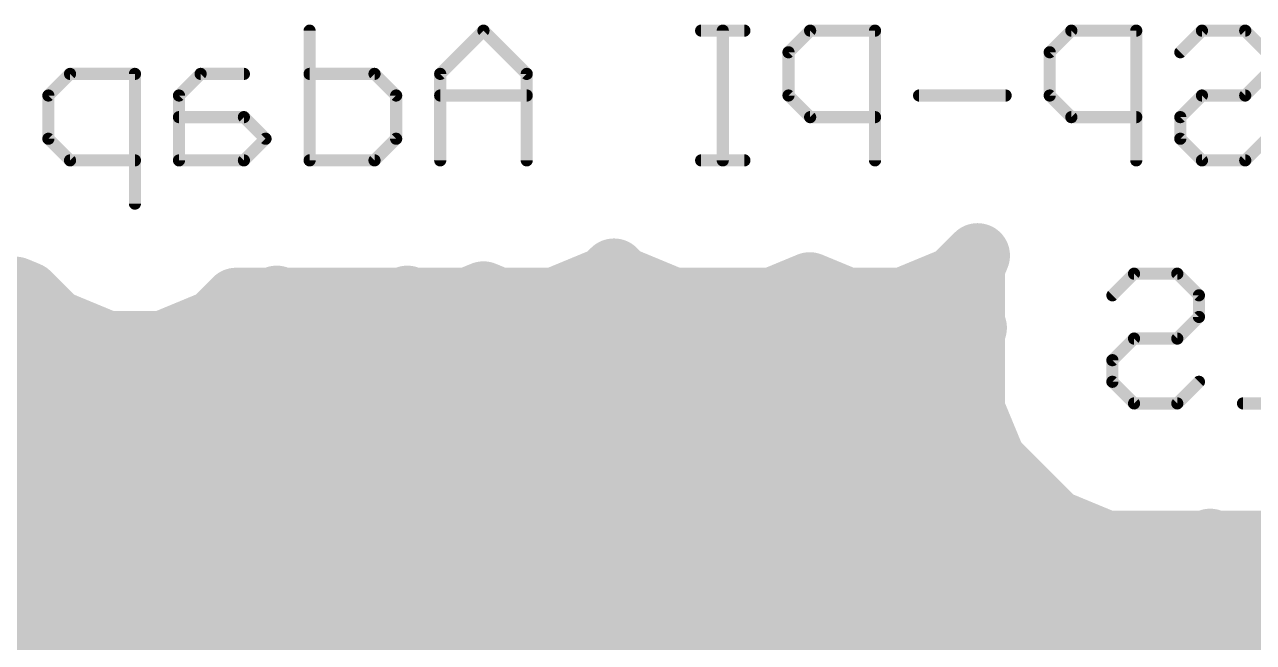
# Model space of a CAD drawing. Extents: x 0.2 to 70.4, y 8.5 to 70.6.
# Drawn here: x 25.72 to 41.13, y 50.8 to 58.55 of the extents above; entities that cross this region are included whole.
import ezdxf

# ---------------------------------------------------------------- set-up
doc = ezdxf.new("R2010")
doc.units = 0
doc.layers.add('16', color=175, linetype='CONTINUOUS')

msp = doc.modelspace()

# ---------------------------------------------------------------- linework, layer by layer
at = {"layer": '16'}
for points, const_width in [([(29.2967, 58.4722), (29.2967, 56.8452)], 0.1524), ([(31.4762, 58.4722), (30.9338, 57.9299)], 0.1524), ([(32.0185, 57.9299), (31.4762, 58.4722)], 0.1524), ([(34.7471, 58.4722), (34.2048, 58.4722)], 0.1524), ([(34.4759, 56.8452), (34.4759, 58.4722)], 0.1524), ([(35.5707, 58.4722), (35.2996, 58.201)], 0.1524), ([(36.3842, 58.4722), (35.5707, 58.4722)], 0.1524), ([(36.3842, 56.8452), (36.3842, 58.4722)], 0.1524), ([(38.8451, 58.4722), (38.5739, 58.201)], 0.1524), ([(39.6586, 58.4722), (38.8451, 58.4722)], 0.1524), ([(39.6586, 56.8452), (39.6586, 58.4722)], 0.1524), ([(40.211, 58.201), (40.4822, 58.4722)], 0.1524), ([(40.4822, 58.4722), (41.0245, 58.4722)], 0.1524), ([(41.0245, 58.4722), (41.2957, 58.201)], 0.1524), ([(35.2996, 58.201), (35.2996, 57.6587)], 0.1524), ([(38.5739, 58.201), (38.5739, 57.6587)], 0.1524), ([(26.2935, 57.9299), (26.0224, 57.6587)], 0.1524), ([(27.107, 57.9299), (26.2935, 57.9299)], 0.1524), ([(27.107, 56.3029), (27.107, 57.9299)], 0.1524), ([(27.9307, 57.9299), (27.6595, 57.6587)], 0.1524), ([(28.473, 57.9299), (27.9307, 57.9299)], 0.1524), ([(30.1102, 57.9299), (29.2967, 57.9299)], 0.1524), ([(30.3813, 57.6587), (30.1102, 57.9299)], 0.1524), ([(30.9338, 57.9299), (30.9338, 56.8452)], 0.1524), ([(32.0185, 56.8452), (32.0185, 57.9299)], 0.1524), ([(41.2957, 57.9299), (41.0245, 57.6587)], 0.1524), ([(26.0224, 57.6587), (26.0224, 57.1164)], 0.1524), ([(27.6595, 57.6587), (27.6595, 56.8452)], 0.1524), ([(30.3813, 57.1164), (30.3813, 57.6587)], 0.1524), ([(32.0185, 57.6587), (30.9338, 57.6587)], 0.1524), ([(35.2996, 57.6587), (35.5707, 57.3875)], 0.1524), ([(38.0214, 57.6587), (36.9367, 57.6587)], 0.1524), ([(38.5739, 57.6587), (38.8451, 57.3875)], 0.1524), ([(40.4822, 57.6587), (40.211, 57.3875)], 0.1524), ([(41.0245, 57.6587), (40.4822, 57.6587)], 0.1524), ([(28.473, 57.3875), (27.6595, 57.3875)], 0.1524), ([(28.7442, 57.1164), (28.473, 57.3875)], 0.1524), ([(35.5707, 57.3875), (36.3842, 57.3875)], 0.1524), ([(38.8451, 57.3875), (39.6586, 57.3875)], 0.1524), ([(40.211, 57.3875), (40.211, 57.1164)], 0.1524), ([(26.0224, 57.1164), (26.2935, 56.8452)], 0.1524), ([(28.473, 56.8452), (28.7442, 57.1164)], 0.1524), ([(30.1102, 56.8452), (30.3813, 57.1164)], 0.1524), ([(40.211, 57.1164), (40.4822, 56.8452)], 0.1524), ([(41.0245, 56.8452), (41.2957, 57.1164)], 0.1524), ([(26.2935, 56.8452), (27.107, 56.8452)], 0.1524), ([(27.6595, 56.8452), (28.473, 56.8452)], 0.1524), ([(29.2967, 56.8452), (30.1102, 56.8452)], 0.1524), ([(34.7471, 56.8452), (34.2048, 56.8452)], 0.1524), ([(40.4822, 56.8452), (41.0245, 56.8452)], 0.1524), ([(37.377, 55.3594), (37.6694, 55.6518)], 0.8128), ([(37.6694, 55.6518), (37.6072, 55.5016)], 0.8128), ([(32.3671, 55.0926), (33.0113, 55.3594)], 0.8128), ([(33.0113, 55.3594), (33.1116, 55.4598)], 0.8128), ([(33.1116, 55.4598), (33.212, 55.3594)], 0.8128), ([(33.212, 55.3594), (33.8561, 55.0926)], 0.8128), ([(36.7328, 55.0926), (37.377, 55.3594)], 0.8128), ([(37.6072, 55.5016), (37.6072, 54.8044)], 0.8128), ([(25.2761, 55.0926), (25.6105, 55.2311)], 0.8128), ([(25.6105, 55.2311), (25.7637, 55.1677)], 0.8128), ([(32.7963, 55.2704), (33.4269, 55.2704)], 0.8128), ([(35.0957, 55.0926), (35.5657, 55.2873)], 0.8128), ([(35.5249, 55.2704), (35.6064, 55.2704)], 0.8128), ([(35.5657, 55.2873), (36.0356, 55.0926)], 0.8128), ([(37.1621, 55.2704), (37.6072, 55.2704)], 0.8128), ([(25.7637, 55.1677), (26.1143, 54.8171)], 0.8128), ([(28.0998, 54.8171), (28.3753, 55.0926)], 0.8128), ([(28.3753, 55.0926), (28.8216, 55.0926)], 0.8128), ([(28.8216, 55.0926), (28.8848, 55.1188)], 0.8128), ([(28.8848, 55.1188), (28.9481, 55.0926)], 0.8128), ([(28.9481, 55.0926), (30.4588, 55.0926)], 0.8128), ([(30.4588, 55.0926), (30.522, 55.1188)], 0.8128), ([(30.522, 55.1188), (30.5852, 55.0926)], 0.8128), ([(30.5852, 55.0926), (31.2824, 55.0926)], 0.8128), ([(31.2824, 55.0926), (31.4762, 55.1728)], 0.8128), ([(31.4762, 55.1728), (31.6699, 55.0926)], 0.8128), ([(31.6699, 55.0926), (32.3671, 55.0926)], 0.8128), ([(33.8561, 55.0926), (35.0957, 55.0926)], 0.8128), ([(36.0356, 55.0926), (36.7328, 55.0926)], 0.8128), ([(39.3598, 55.153), (39.6309, 55.4242)], 0.1524), ([(39.6309, 55.4242), (40.1733, 55.4242)], 0.1524), ([(40.1733, 55.4242), (40.4444, 55.153)], 0.1524), ([(26.1143, 54.8171), (26.7584, 54.5503)], 0.8128), ([(27.4556, 54.5503), (28.0998, 54.8171)], 0.8128), ([(37.6072, 54.8044), (37.6312, 54.7463)], 0.8128), ([(37.6312, 54.7463), (37.6072, 54.6881)], 0.8128), ([(40.4444, 55.153), (40.4444, 54.8819)], 0.1524), ([(37.6072, 54.6881), (37.6072, 54.417)], 0.8128), ([(2.2098, 54.4576), (37.6072, 54.4576)], 0.8128), ([(26.7584, 54.5503), (27.4556, 54.5503)], 0.8128), ([(40.4444, 54.8819), (40.1733, 54.6107)], 0.1524), ([(37.6072, 54.417), (37.6072, 54.417)], 0.8128), ([(37.6072, 54.417), (37.6072, 54.0646)], 0.8128), ([(39.6309, 54.6107), (39.3598, 54.3395)], 0.1524), ([(40.1733, 54.6107), (39.6309, 54.6107)], 0.1524), ([(37.6072, 54.0646), (37.6072, 53.7197)], 0.8128), ([(39.3598, 54.3395), (39.3598, 54.0684)], 0.1524), ([(37.6072, 53.7197), (37.6072, 53.7197)], 0.8128), ([(37.6072, 53.7197), (37.6072, 53.7197)], 0.8128), ([(37.6072, 53.7197), (37.6751, 53.5558)], 0.8128), ([(39.3598, 54.0684), (39.6309, 53.7972)], 0.1524), ([(40.1733, 53.7972), (40.4444, 54.0684)], 0.1524), ([(2.2098, 53.6448), (37.6382, 53.6448)], 0.8128), ([(37.6751, 53.5558), (37.874, 53.0756)], 0.8128), ([(39.6309, 53.7972), (40.1733, 53.7972)], 0.1524), ([(42.0816, 53.7972), (40.9969, 53.7972)], 0.1524), ([(37.874, 53.0756), (37.874, 53.0756)], 0.8128), ([(37.874, 53.0756), (37.874, 53.0756)], 0.8128), ([(37.874, 53.0756), (38.1326, 52.8169)], 0.8128), ([(2.2098, 52.832), (38.1176, 52.832)], 0.8128), ([(38.1326, 52.8169), (38.367, 52.5826)], 0.8128), ([(38.367, 52.5826), (38.367, 52.5826)], 0.8128), ([(38.367, 52.5826), (38.3795, 52.5701)], 0.8128), ([(38.3795, 52.5701), (38.6382, 52.3114)], 0.8128), ([(38.6382, 52.3114), (38.6382, 52.3114)], 0.8128), ([(38.6382, 52.3114), (38.8867, 52.2085)], 0.8128), ([(38.8867, 52.2085), (39.2823, 52.0446)], 0.8128), ([(2.2098, 52.0192), (58.2422, 52.0192)], 0.8128), ([(39.2823, 52.0446), (39.2823, 52.0446)], 0.8128), ([(39.2823, 52.0446), (39.2823, 52.0446)], 0.8128), ([(39.2823, 52.0446), (39.6271, 52.0446)], 0.8128), ([(39.6271, 52.0446), (40.5219, 52.0446)], 0.8128), ([(40.5219, 52.0446), (40.5851, 52.0708)], 0.8128), ([(40.5851, 52.0708), (40.6483, 52.0446)], 0.8128), ([(40.6483, 52.0446), (42.4302, 52.0446)], 0.8128), ([(2.2098, 51.2064), (58.2422, 51.2064)], 0.8128), ([(2.2098, 50.3936), (58.2422, 50.3936)], 0.8128)]:
    msp.add_lwpolyline(points, dxfattribs=dict(at, const_width=const_width))
for points, const_width in [([(29.3348, 58.4722, 1), (29.2586, 58.4722)], 0.0762), ([(31.5031, 58.4991, 1), (31.4492, 58.4452)], 0.0762), ([(31.5031, 58.4452, 1), (31.4492, 58.4991)], 0.0762), ([(34.2048, 58.5103, 1), (34.2048, 58.4341)], 0.0762), ([(34.514, 58.4722, 1), (34.4378, 58.4722)], 0.0762), ([(34.7471, 58.4341, 1), (34.7471, 58.5103)], 0.0762), ([(35.5707, 58.5103, 1), (35.5707, 58.4341)], 0.0762), ([(35.5977, 58.4452, 1), (35.5438, 58.4991)], 0.0762), ([(36.4223, 58.4722, 1), (36.3461, 58.4722)], 0.0762), ([(36.3842, 58.4341, 1), (36.3842, 58.5103)], 0.0762), ([(38.8451, 58.5103, 1), (38.8451, 58.4341)], 0.0762), ([(38.872, 58.4452, 1), (38.8181, 58.4991)], 0.0762), ([(39.6967, 58.4722, 1), (39.6205, 58.4722)], 0.0762), ([(39.6586, 58.4341, 1), (39.6586, 58.5103)], 0.0762), ([(40.4822, 58.5103, 1), (40.4822, 58.4341)], 0.0762), ([(40.5092, 58.4452, 1), (40.4553, 58.4991)], 0.0762), ([(41.0515, 58.4991, 1), (40.9976, 58.4452)], 0.0762), ([(41.0245, 58.4341, 1), (41.0245, 58.5103)], 0.0762), ([(35.2726, 58.228, 1), (35.3265, 58.1741)], 0.0762), ([(35.3377, 58.201, 1), (35.2615, 58.201)], 0.0762), ([(38.612, 58.201, 1), (38.5358, 58.201)], 0.0762), ([(38.547, 58.228, 1), (38.6008, 58.1741)], 0.0762), ([(40.1841, 58.228, 1), (40.238, 58.1741)], 0.0762), ([(26.2935, 57.968, 1), (26.2935, 57.8918)], 0.0762), ([(26.3205, 57.9029, 1), (26.2666, 57.9568)], 0.0762), ([(27.1451, 57.9299, 1), (27.0689, 57.9299)], 0.0762), ([(27.107, 57.8918, 1), (27.107, 57.968)], 0.0762), ([(27.9307, 57.968, 1), (27.9307, 57.8918)], 0.0762), ([(27.9576, 57.9029, 1), (27.9037, 57.9568)], 0.0762), ([(28.473, 57.8918, 1), (28.473, 57.968)], 0.0762), ([(29.2967, 57.968, 1), (29.2967, 57.8918)], 0.0762), ([(30.1371, 57.9568, 1), (30.0832, 57.9029)], 0.0762), ([(30.1102, 57.8918, 1), (30.1102, 57.968)], 0.0762), ([(30.9719, 57.9299, 1), (30.8957, 57.9299)], 0.0762), ([(30.9069, 57.9568, 1), (30.9608, 57.9029)], 0.0762), ([(32.0566, 57.9299, 1), (31.9804, 57.9299)], 0.0762), ([(31.9915, 57.9029, 1), (32.0454, 57.9568)], 0.0762), ([(26.0605, 57.6587, 1), (25.9843, 57.6587)], 0.0762), ([(25.9954, 57.6856, 1), (26.0493, 57.6318)], 0.0762), ([(27.6976, 57.6587, 1), (27.6214, 57.6587)], 0.0762), ([(27.6326, 57.6856, 1), (27.6865, 57.6318)], 0.0762), ([(30.4194, 57.6587, 1), (30.3432, 57.6587)], 0.0762), ([(30.3544, 57.6318, 1), (30.4083, 57.6856)], 0.0762), ([(30.9338, 57.6968, 1), (30.9338, 57.6206)], 0.0762), ([(32.0185, 57.6206, 1), (32.0185, 57.6968)], 0.0762), ([(35.3265, 57.6856, 1), (35.2726, 57.6318)], 0.0762), ([(35.2615, 57.6587, 1), (35.3377, 57.6587)], 0.0762), ([(36.9367, 57.6968, 1), (36.9367, 57.6206)], 0.0762), ([(38.0214, 57.6206, 1), (38.0214, 57.6968)], 0.0762), ([(38.6008, 57.6856, 1), (38.5469, 57.6318)], 0.0762), ([(38.5358, 57.6587, 1), (38.612, 57.6587)], 0.0762), ([(40.4822, 57.6968, 1), (40.4822, 57.6206)], 0.0762), ([(40.5092, 57.6318, 1), (40.4553, 57.6856)], 0.0762), ([(40.9976, 57.6856, 1), (41.0515, 57.6318)], 0.0762), ([(41.0245, 57.6206, 1), (41.0245, 57.6968)], 0.0762), ([(27.6595, 57.4256, 1), (27.6595, 57.3494)], 0.0762), ([(28.5, 57.4145, 1), (28.4461, 57.3606)], 0.0762), ([(28.473, 57.3494, 1), (28.473, 57.4256)], 0.0762), ([(35.5707, 57.4256, 1), (35.5707, 57.3494)], 0.0762), ([(36.3842, 57.3494, 1), (36.3842, 57.4256)], 0.0762), ([(38.8451, 57.4256, 1), (38.8451, 57.3494)], 0.0762), ([(39.6586, 57.3494, 1), (39.6586, 57.4256)], 0.0762), ([(40.2491, 57.3875, 1), (40.1729, 57.3875)], 0.0762), ([(35.5438, 57.3606, 1), (35.5977, 57.4145)], 0.0762), ([(38.8181, 57.3606, 1), (38.872, 57.4145)], 0.0762), ([(40.1841, 57.4145, 1), (40.238, 57.3606)], 0.0762), ([(26.0493, 57.1433, 1), (25.9954, 57.0894)], 0.0762), ([(25.9843, 57.1164, 1), (26.0605, 57.1164)], 0.0762), ([(28.7711, 57.0894, 1), (28.7172, 57.1433)], 0.0762), ([(28.7172, 57.0894, 1), (28.7711, 57.1433)], 0.0762), ([(30.3432, 57.1164, 1), (30.4194, 57.1164)], 0.0762), ([(30.4083, 57.0894, 1), (30.3544, 57.1433)], 0.0762), ([(40.238, 57.1433, 1), (40.1841, 57.0894)], 0.0762), ([(40.1729, 57.1164, 1), (40.2491, 57.1164)], 0.0762), ([(26.2935, 56.8833, 1), (26.2935, 56.8071)], 0.0762), ([(26.2666, 56.8183, 1), (26.3205, 56.8721)], 0.0762), ([(27.107, 56.8071, 1), (27.107, 56.8833)], 0.0762), ([(27.6595, 56.8833, 1), (27.6595, 56.8071)], 0.0762), ([(27.6214, 56.8452, 1), (27.6976, 56.8452)], 0.0762), ([(28.4461, 56.8721, 1), (28.5, 56.8183)], 0.0762), ([(28.473, 56.8071, 1), (28.473, 56.8833)], 0.0762), ([(29.2967, 56.8833, 1), (29.2967, 56.8071)], 0.0762), ([(29.2586, 56.8452, 1), (29.3348, 56.8452)], 0.0762), ([(30.0832, 56.8721, 1), (30.1371, 56.8183)], 0.0762), ([(30.1102, 56.8071, 1), (30.1102, 56.8833)], 0.0762), ([(30.8957, 56.8452, 1), (30.9719, 56.8452)], 0.0762), ([(31.9804, 56.8452, 1), (32.0566, 56.8452)], 0.0762), ([(34.2048, 56.8833, 1), (34.2048, 56.8071)], 0.0762), ([(34.4378, 56.8452, 1), (34.514, 56.8452)], 0.0762), ([(34.7471, 56.8071, 1), (34.7471, 56.8833)], 0.0762), ([(36.3461, 56.8452, 1), (36.4223, 56.8452)], 0.0762), ([(39.6205, 56.8452, 1), (39.6967, 56.8452)], 0.0762), ([(40.4822, 56.8833, 1), (40.4822, 56.8071)], 0.0762), ([(40.4553, 56.8183, 1), (40.5092, 56.8721)], 0.0762), ([(40.9976, 56.8721, 1), (41.0515, 56.8183)], 0.0762), ([(41.0245, 56.8071, 1), (41.0245, 56.8833)], 0.0762), ([(27.0689, 56.3029, 1), (27.1451, 56.3029)], 0.0762), ([(37.8571, 55.574, 1), (37.4816, 55.7295)], 0.4064), ([(37.813, 55.5081, 1), (37.5257, 55.7954)], 0.4064), ([(33.2553, 55.6035, 1), (32.9679, 55.3161)], 0.4064), ([(33.089, 55.1717, 1), (32.9335, 55.5471)], 0.4064), ([(33.2553, 55.3161, 1), (32.9679, 55.6035)], 0.4064), ([(33.2897, 55.5471, 1), (33.1342, 55.1717)], 0.4064), ([(37.4548, 55.1717, 1), (37.2992, 55.5471)], 0.4064), ([(37.4194, 55.5794, 1), (37.7949, 55.4239)], 0.4064), ([(37.8104, 55.5016, 1), (37.404, 55.5016)], 0.4064), ([(25.6883, 55.4188, 1), (25.5328, 55.0434)], 0.4064), ([(25.6883, 55.0434, 1), (25.5328, 55.4188)], 0.4064), ([(32.7963, 55.4736, 1), (32.7963, 55.0672)], 0.4064), ([(32.8676, 55.5031, 1), (33.1549, 55.2157)], 0.4064), ([(33.0683, 55.2157, 1), (33.3557, 55.5031)], 0.4064), ([(33.4269, 55.0672, 1), (33.4269, 55.4736)], 0.4064), ([(35.5249, 55.4736, 1), (35.5249, 55.0672)], 0.4064), ([(35.6434, 55.475, 1), (35.4879, 55.0995)], 0.4064), ([(35.6434, 55.0995, 1), (35.4879, 55.475)], 0.4064), ([(35.6064, 55.0672, 1), (35.6064, 55.4736)], 0.4064), ([(37.1621, 55.4736, 1), (37.1621, 55.0672)], 0.4064), ([(37.2333, 55.5031, 1), (37.5207, 55.2157)], 0.4064), ([(37.6072, 55.0672, 1), (37.6072, 55.4736)], 0.4064), ([(25.9074, 55.3114, 1), (25.62, 55.024)], 0.4064), ([(25.6859, 54.9799, 1), (25.8414, 55.3554)], 0.4064), ([(28.3753, 55.2958, 1), (28.3753, 54.8894)], 0.4064), ([(28.519, 54.9489, 1), (28.2316, 55.2363)], 0.4064), ([(28.7439, 55.2803, 1), (28.8994, 54.9049)], 0.4064), ([(28.9626, 55.3065, 1), (28.8071, 54.9311)], 0.4064), ([(28.9481, 55.2958, 1), (28.9481, 54.8894)], 0.4064), ([(28.9626, 54.9311, 1), (28.8071, 55.3065)], 0.4064), ([(28.8216, 54.8894, 1), (28.8216, 55.2958)], 0.4064), ([(28.8703, 54.9049, 1), (29.0258, 55.2803)], 0.4064), ([(30.381, 55.2803, 1), (30.5365, 54.9049)], 0.4064), ([(30.5998, 55.3065, 1), (30.4442, 54.9311)], 0.4064), ([(30.5852, 55.2958, 1), (30.5852, 54.8894)], 0.4064), ([(30.5998, 54.9311, 1), (30.4442, 55.3065)], 0.4064), ([(30.4588, 54.8894, 1), (30.4588, 55.2958)], 0.4064), ([(30.5074, 54.9049, 1), (30.663, 55.2803)], 0.4064), ([(31.2047, 55.2803, 1), (31.3602, 54.9049)], 0.4064), ([(31.5539, 55.3606, 1), (31.3984, 54.9851)], 0.4064), ([(31.2824, 54.8894, 1), (31.2824, 55.2958)], 0.4064), ([(31.5539, 54.9851, 1), (31.3984, 55.3606)], 0.4064), ([(31.6699, 55.2958, 1), (31.6699, 54.8894)], 0.4064), ([(31.5921, 54.9049, 1), (31.7476, 55.2803)], 0.4064), ([(32.2893, 55.2803, 1), (32.4449, 54.9049)], 0.4064), ([(32.3671, 54.8894, 1), (32.3671, 55.2958)], 0.4064), ([(33.8561, 55.2958, 1), (33.8561, 54.8894)], 0.4064), ([(33.7784, 54.9049, 1), (33.9339, 55.2803)], 0.4064), ([(35.0179, 55.2803, 1), (35.1735, 54.9049)], 0.4064), ([(35.0957, 54.8894, 1), (35.0957, 55.2958)], 0.4064), ([(36.0356, 55.2958, 1), (36.0356, 54.8894)], 0.4064), ([(35.9579, 54.9049, 1), (36.1134, 55.2803)], 0.4064), ([(36.6551, 55.2803, 1), (36.8106, 54.9049)], 0.4064), ([(36.7328, 54.8894, 1), (36.7328, 55.2958)], 0.4064), ([(39.6309, 55.4623, 1), (39.6309, 55.3861)], 0.0762), ([(39.6579, 55.3972, 1), (39.604, 55.4511)], 0.0762), ([(40.2002, 55.4511, 1), (40.1463, 55.3972)], 0.0762), ([(40.1733, 55.3861, 1), (40.1733, 55.4623)], 0.0762), ([(26.192, 55.0048, 1), (26.0365, 54.6294)], 0.4064), ([(25.9706, 54.6734, 1), (26.2579, 54.9608)], 0.4064), ([(27.9561, 54.9608, 1), (28.2435, 54.6734)], 0.4064), ([(28.1775, 54.6294, 1), (28.022, 55.0048)], 0.4064), ([(37.7949, 54.8822, 1), (37.4194, 54.7267)], 0.4064), ([(37.819, 54.6685, 1), (37.4435, 54.824)], 0.4064), ([(39.3328, 55.18, 1), (39.3867, 55.1261)], 0.0762), ([(40.4825, 55.153, 1), (40.4063, 55.153)], 0.0762), ([(40.4175, 55.1261, 1), (40.4714, 55.18)], 0.0762), ([(37.8104, 54.6881, 1), (37.404, 54.6881)], 0.4064), ([(37.404, 54.8044, 1), (37.8104, 54.8044)], 0.4064), ([(37.4435, 54.6685, 1), (37.819, 54.824)], 0.4064), ([(26.7584, 54.7535, 1), (26.7584, 54.3471)], 0.4064), ([(26.6806, 54.3625, 1), (26.8362, 54.738)], 0.4064), ([(27.3779, 54.738, 1), (27.5334, 54.3625)], 0.4064), ([(27.4556, 54.3471, 1), (27.4556, 54.7535)], 0.4064), ([(37.4194, 54.7659, 1), (37.7949, 54.6104)], 0.4064), ([(37.6072, 54.2544, 1), (37.6072, 54.6608)], 0.4064), ([(40.4063, 54.8819, 1), (40.4825, 54.8819)], 0.0762), ([(40.4714, 54.8549, 1), (40.4175, 54.9088)], 0.0762), ([(37.8104, 54.417, 1), (37.404, 54.417)], 0.4064), ([(37.4254, 54.5078, 1), (37.7889, 54.3261)], 0.4064), ([(37.7889, 54.3261, 1), (37.4254, 54.5078)], 0.4064), ([(39.6309, 54.6488, 1), (39.6309, 54.5726)], 0.0762), ([(39.6579, 54.5838, 1), (39.604, 54.6376)], 0.0762), ([(40.1733, 54.5726, 1), (40.1733, 54.6488)], 0.0762), ([(37.404, 54.417, 1), (37.8104, 54.417)], 0.4064), ([(40.1463, 54.6376, 1), (40.2002, 54.5838)], 0.0762), ([(37.8104, 54.0646, 1), (37.404, 54.0646)], 0.4064), ([(39.3328, 54.3665, 1), (39.3867, 54.3126)], 0.0762), ([(39.3979, 54.3395, 1), (39.3217, 54.3395)], 0.0762), ([(37.404, 54.0646, 1), (37.8104, 54.0646)], 0.4064), ([(37.7949, 53.7975, 1), (37.4194, 53.642)], 0.4064), ([(37.7889, 53.8106, 1), (37.4254, 53.6289)], 0.4064), ([(37.8104, 53.7197, 1), (37.404, 53.7197)], 0.4064), ([(39.3867, 54.0953, 1), (39.3328, 54.0414)], 0.0762), ([(39.3217, 54.0684, 1), (39.3979, 54.0684)], 0.0762), ([(40.4714, 54.0414, 1), (40.4175, 54.0953)], 0.0762), ([(37.404, 53.7197, 1), (37.8104, 53.7197)], 0.4064), ([(37.404, 53.7197, 1), (37.8104, 53.7197)], 0.4064), ([(37.4254, 53.6289, 1), (37.7889, 53.8106)], 0.4064), ([(37.8628, 53.6336, 1), (37.4873, 53.4781)], 0.4064), ([(37.6382, 53.4416, 1), (37.6382, 53.848)], 0.4064), ([(37.4873, 53.4781, 1), (37.8628, 53.6336)], 0.4064), ([(39.6309, 53.8353, 1), (39.6309, 53.7591)], 0.0762), ([(39.604, 53.7703, 1), (39.6579, 53.8241)], 0.0762), ([(40.1463, 53.8241, 1), (40.2002, 53.7703)], 0.0762), ([(40.1733, 53.7591, 1), (40.1733, 53.8353)], 0.0762), ([(40.9969, 53.8353, 1), (40.9969, 53.7591)], 0.0762), ([(38.0557, 53.1665, 1), (37.6922, 52.9847)], 0.4064), ([(38.0177, 53.2193, 1), (37.7303, 52.9319)], 0.4064), ([(38.0177, 53.2193, 1), (37.7303, 52.9319)], 0.4064), ([(37.6862, 52.9978, 1), (38.0617, 53.1534)], 0.4064), ([(37.6922, 52.9847, 1), (38.0557, 53.1665)], 0.4064), ([(37.7303, 52.9319, 1), (38.0177, 53.2193)], 0.4064), ([(38.2763, 52.9606, 1), (37.989, 52.6733)], 0.4064), ([(37.989, 52.6732, 1), (38.2763, 52.9606)], 0.4064), ([(38.1176, 52.6288, 1), (38.1176, 53.0352)], 0.4064), ([(38.367, 52.7858, 1), (38.367, 52.3794)], 0.4064), ([(38.5107, 52.7262, 1), (38.2233, 52.4389)], 0.4064), ([(38.367, 52.3794, 1), (38.367, 52.7858)], 0.4064), ([(38.5232, 52.7137, 1), (38.2358, 52.4264)], 0.4064), ([(38.2233, 52.4389, 1), (38.5107, 52.7263)], 0.4064), ([(38.2358, 52.4264, 1), (38.5232, 52.7137)], 0.4064), ([(38.729, 52.4932, 1), (38.5473, 52.1297)], 0.4064), ([(38.7159, 52.4991, 1), (38.5604, 52.1237)], 0.4064), ([(38.5473, 52.1297, 1), (38.729, 52.4932)], 0.4064), ([(38.4945, 52.1677, 1), (38.7818, 52.4551)], 0.4064), ([(38.9644, 52.3962, 1), (38.8089, 52.0208)], 0.4064), ([(38.8089, 52.0208, 1), (38.9644, 52.3962)], 0.4064), ([(39.2823, 52.2478, 1), (39.2823, 51.8414)], 0.4064), ([(39.3732, 52.2263, 1), (39.1914, 51.8629)], 0.4064), ([(39.2823, 52.2478, 1), (39.2823, 51.8414)], 0.4064), ([(39.1915, 51.8628, 1), (39.3732, 52.2263)], 0.4064), ([(39.2046, 51.8569, 1), (39.3601, 52.2323)], 0.4064), ([(39.2823, 51.8414, 1), (39.2823, 52.2478)], 0.4064), ([(39.6271, 52.2478, 1), (39.6271, 51.8414)], 0.4064), ([(39.6271, 51.8414, 1), (39.6271, 52.2478)], 0.4064), ([(40.4441, 52.2323, 1), (40.5996, 51.8569)], 0.4064), ([(40.6629, 52.2585, 1), (40.5073, 51.8831)], 0.4064), ([(40.6483, 52.2478, 1), (40.6483, 51.8414)], 0.4064), ([(40.6629, 51.8831, 1), (40.5073, 52.2585)], 0.4064), ([(40.5219, 51.8414, 1), (40.5219, 52.2478)], 0.4064), ([(40.5705, 51.8569, 1), (40.7261, 52.2323)], 0.4064)]:
    msp.add_lwpolyline(points, format="xyb", dxfattribs=dict(at, const_width=const_width))

doc.saveas('drawing.dxf')
